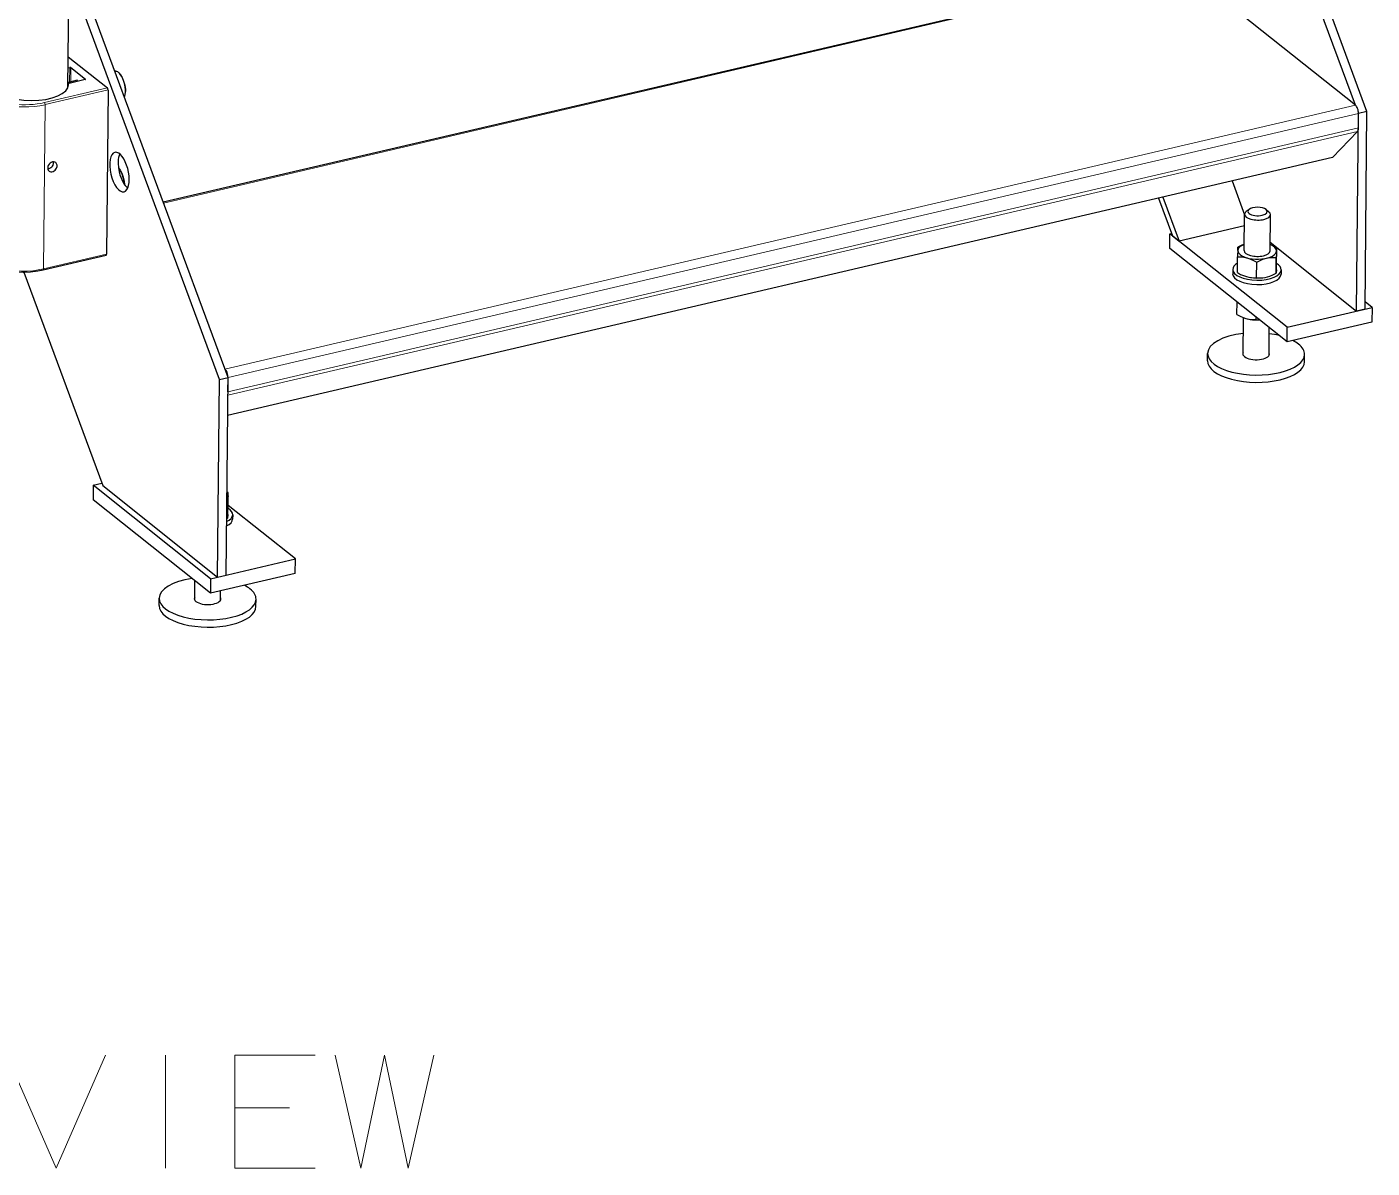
# Model space of a CAD drawing. Extents: x 5 to 836, y 5 to 589.
# Drawn here: x 697.27 to 738.91, y 211.44 to 246.77 of the extents above; entities that cross this region are included whole.
import ezdxf

# ---------------------------------------------------------------- set-up
doc = ezdxf.new("R2010")
doc.units = 0

msp = doc.modelspace()

# ---------------------------------------------------------------- linework, layer by layer
at = {"color": 7, "lineweight": 25}
for p, q in [((738.756, 244.151), (730.294, 267.03)), ((698.539, 244.878), (698.689, 260.043)), ((738.398, 244.347), (733.74, 256.943)), ((703.499, 235.918), (698.582, 249.214)), ((732.927, 248.68), (701.494, 241.34)), ((738.398, 244.347), (732.974, 248.665)), ((703.236, 235.857), (698.574, 248.463)), ((698.548, 245.847), (699.763, 244.88)), ((698.545, 245.5), (698.6, 245.513)), ((698.634, 245.508), (699.082, 245.152)), ((698.556, 245.052), (698.54, 245.049)), ((698.83, 245.117), (698.556, 245.052)), ((698.562, 244.952), (698.563, 245.012)), ((699.073, 245.137), (698.576, 245.021)), ((698.847, 245.084), (698.83, 245.117)), ((699.786, 244.816), (699.736, 239.732)), ((738.433, 237.971), (738.494, 244.09)), ((738.489, 243.64), (738.494, 244.09)), ((738.756, 244.151), (738.494, 244.09)), ((738.696, 238.032), (738.756, 244.151)), ((737.684, 242.726), (738.459, 243.535)), ((737.684, 242.726), (703.487, 234.741)), ((734.579, 242.001), (734.967, 240.953)), ((732.302, 241.469), (732.734, 240.301)), ((732.435, 241.501), (732.939, 240.138)), ((735.106, 241.121), (735.018, 241.053)), ((735.631, 241.116), (735.717, 241.046)), ((734.956, 239.844), (734.967, 240.969)), ((735.756, 239.837), (735.767, 240.961)), ((732.653, 239.912), (732.658, 240.362)), ((732.658, 240.362), (732.707, 240.374)), ((736.29, 237.471), (732.658, 240.362)), ((732.734, 240.301), (732.939, 240.138)), ((734.963, 240.61), (732.939, 240.138)), ((736.285, 237.021), (732.653, 239.912)), ((734.755, 239.843), (734.761, 239.952)), ((735.758, 240.101), (738.433, 237.971)), ((735.956, 239.446), (735.961, 239.933)), ((735.956, 239.836), (735.961, 239.933)), ((697.777, 239.248), (699.723, 239.703)), ((734.744, 239.163), (734.749, 239.65)), ((735.338, 239.002), (735.343, 239.489)), ((735.944, 239.144), (735.949, 239.631)), ((697.175, 239.18), (699.62, 232.569)), ((734.6, 239.263), (734.599, 239.128)), ((735.023, 239.04), (735.022, 239.04)), ((735.95, 239.253), (735.944, 239.144)), ((736.1, 239.248), (736.098, 239.113)), ((734.731, 237.867), (734.735, 238.255)), ((738.914, 238.083), (738.698, 238.256)), ((735.325, 237.707), (735.326, 237.784)), ((736.29, 237.471), (738.914, 238.083)), ((738.696, 238.032), (738.433, 237.971)), ((738.914, 238.083), (738.91, 237.633)), ((734.924, 236.606), (734.935, 237.769)), ((735.01, 237.744), (735.009, 237.744)), ((735.724, 236.598), (735.732, 237.461)), ((738.91, 237.633), (736.285, 237.021)), ((736.285, 237.021), (736.29, 237.471)), ((733.822, 236.436), (733.824, 236.661)), ((736.822, 236.406), (736.824, 236.631)), ((703.176, 229.739), (703.236, 235.857)), ((703.236, 235.857), (703.499, 235.918)), ((703.438, 229.8), (703.499, 235.918)), ((703.494, 235.469), (703.499, 235.918)), ((699.325, 232.579), (699.321, 232.129)), ((699.325, 232.579), (699.593, 232.642)), ((702.957, 229.688), (699.325, 232.579)), ((699.62, 232.569), (703.176, 229.739)), ((702.953, 229.238), (699.321, 232.129)), ((703.486, 231.565), (703.491, 232.052)), ((703.498, 232.258), (703.504, 232.354)), ((703.499, 231.867), (703.504, 232.354)), ((705.582, 230.3), (703.5, 231.958)), ((703.492, 231.674), (703.486, 231.565)), ((703.642, 231.669), (703.641, 231.535)), ((702.957, 229.688), (705.582, 230.3)), ((705.577, 229.85), (705.582, 230.3)), ((702.466, 229.028), (702.472, 229.621)), ((705.577, 229.85), (702.953, 229.238)), ((702.957, 229.688), (702.953, 229.238)), ((703.176, 229.739), (703.438, 229.8)), ((701.364, 228.857), (701.367, 229.082)), ((703.266, 229.02), (703.269, 229.311)), ((704.364, 228.828), (704.366, 229.053))]:
    msp.add_line(p, q, dxfattribs=at)
at = {"color": 7, "lineweight": 9}
for p, q in [((732.974, 248.665), (701.502, 241.316)), ((698.6, 245.513), (698.596, 245.062)), ((698.634, 245.508), (698.63, 245.07)), ((699.763, 244.88), (697.816, 244.426)), ((698.563, 244.952), (698.563, 245.011)), ((699.082, 245.152), (699.082, 245.141)), ((699.786, 244.816), (697.84, 244.362)), ((697.84, 244.362), (697.789, 239.278)), ((738.398, 244.347), (703.404, 236.176)), ((738.494, 244.09), (703.499, 235.918)), ((738.489, 243.64), (703.494, 235.469)), ((738.459, 243.535), (703.493, 235.371)), ((697.789, 239.278), (699.736, 239.732))]:
    msp.add_line(p, q, dxfattribs=at)
at = {"color": 7, "lineweight": 25}
for points in [[(699.989, 245.408), (700.029, 245.404), (700.073, 245.386), (700.122, 245.347), (700.171, 245.287), (700.219, 245.207), (700.267, 245.094), (700.302, 244.964), (700.32, 244.833), (700.322, 244.766)], [(700.293, 244.587), (700.313, 244.662), (700.322, 244.754), (700.322, 244.766)], [(698.074, 242.487), (698.059, 242.457), (698.039, 242.431), (698.017, 242.41), (697.992, 242.392), (697.956, 242.377), (697.919, 242.372)], [(698.089, 242.591), (698.089, 242.54), (698.074, 242.487)], [(700.109, 242.406), (700.16, 242.336), (700.209, 242.242), (700.254, 242.119), (700.283, 241.981), (700.292, 241.89)], [(734.958, 240.039), (734.863, 240.002), (734.761, 239.952)], [(735.961, 239.933), (735.861, 239.986), (735.757, 240.031)], [(695.749, 239.822), (695.756, 239.752), (695.778, 239.687), (695.817, 239.618), (695.879, 239.546), (695.957, 239.48), (696.066, 239.411), (696.193, 239.349), (696.344, 239.294), (696.497, 239.252), (696.707, 239.212), (696.931, 239.187), (697.16, 239.18), (697.388, 239.189), (697.609, 239.216), (697.777, 239.248)], [(734.749, 239.65), (734.85, 239.649), (734.939, 239.64), (735.047, 239.618), (735.155, 239.582), (735.243, 239.542), (735.343, 239.489)], [(735.343, 239.489), (735.445, 239.54), (735.537, 239.576), (735.647, 239.609), (735.757, 239.627), (735.847, 239.633), (735.949, 239.631)], [(734.744, 239.163), (734.844, 239.11), (734.933, 239.07), (735.022, 239.04)], [(735.022, 239.04), (735.149, 239.012), (735.238, 239.003), (735.338, 239.002)], [(735.338, 239.002), (735.44, 239), (735.531, 239.006), (735.603, 239.017), (735.674, 239.034)], [(735.674, 239.034), (735.752, 239.058), (735.842, 239.094), (735.944, 239.144)], [(734.731, 237.867), (734.831, 237.814), (734.92, 237.775), (735.009, 237.744)], [(735.009, 237.744), (735.137, 237.716), (735.225, 237.708), (735.325, 237.707)]]:
    msp.add_lwpolyline(points, dxfattribs=at)
at = {"color": 7, "lineweight": 9}
for points in [[(696.655, 214.944), (698.179, 211.444), (699.703, 214.944)], [(701.566, 211.444), (701.566, 214.944)], [(703.711, 214.944), (706.195, 214.944)], [(703.711, 214.944), (703.711, 211.444), (706.195, 211.444)], [(706.816, 214.944), (707.607, 211.444), (708.34, 214.944), (709.074, 211.444), (709.865, 214.944)], [(705.405, 213.307), (703.711, 213.307)]]:
    msp.add_lwpolyline(points, dxfattribs=at)
at = {"color": 7, "lineweight": 25}
for centre, radius, start, end in [((699.461, 245.226), 0.922, 190.8784, 193.311), ((753.529, 239.121), 18.787, 177.799, 178.3879), ((753.338, 239.148), 17.396, 177.7313, 178.408), ((717.177, 239.975), 18.787, 357.799, 358.3879), ((735.403, 238.906), 1.202, 266.2572, 271.0864), ((702.581, 230.753), 1.848, 60.0679, 61.4811), ((703.408, 230.746), 1.308, 86.352, 87.6887), ((720.88, 231.569), 17.396, 177.7313, 178.408), ((702.602, 233.237), 1.892, 296.8362, 297.8816), ((684.719, 232.396), 18.787, 357.799, 358.3879)]:
    msp.add_arc(centre, radius, start, end, dxfattribs=at)
at = {"color": 7, "lineweight": 9}
for centre, major_axis, ratio, start_param, end_param in [((697.174, 244.937), (-1.325, 0.013), 0.436237, 5.443784, 8.363857), ((700.083, 244.943), (0.108, -0.463), 0.43918, 0.625853, 3.072502), ((697.174, 244.892), (-1.375, 0.014), 0.436237, 6.28317, 8.363857), ((697.815, 244.381), (0.0114, -0.0487), 0.43918, 1.06378, 2.634576), ((700.054, 242.018), (0.108, -0.463), 0.43918, 1.223525, 2.406519), ((697.124, 239.808), (-1.375, 0.014), 0.436237, 6.28317, 8.363857), ((697.765, 239.297), (0.0114, -0.0487), 0.43918, 6.283135, 7.346965)]:
    msp.add_ellipse(centre, major_axis=major_axis, ratio=ratio, start_param=start_param, end_param=end_param, dxfattribs=at)
at = {"color": 7, "lineweight": 25}
for centre, major_axis, ratio, start_param, end_param in [((698.613, 245.503), (-0.025, 0.0002), 0.436237, 3.651468, 5.222265), ((697.415, 244.993), (-1.15, 0.011), 0.436237, 0.000039, 3.141538), ((698.516, 244.577), (0.102, -0.438), 0.43918, 2.445086, 2.543211), ((698.588, 245.011), (-0.025, 0.0002), 0.436237, 5.222265, 6.283185), ((698.588, 245.011), (-0.025, 0.0002), 0.436237, 0, 0.058537), ((697.415, 244.993), (-1.15, 0.011), 0.436237, 3.141538, 3.20013), ((699.06, 245.147), (-0.025, 0.0002), 0.436237, 2.080672, 3.141651), ((699.06, 245.147), (-0.025, 0.0002), 0.436237, 3.141651, 3.651468), ((699.762, 244.835), (0.0114, -0.0487), 0.43918, 1.06378, 2.634576), ((738.397, 244.167), (-0.045, 0.195), 0.43918, 4.205372, 5.776169), ((738.392, 243.717), (-0.045, 0.195), 0.43918, 3.419974, 4.205372), ((700.137, 242.276), (-0.142, 0.609), 0.43918, 6.283161, 9.424753), ((700.137, 242.276), (-0.142, 0.609), 0.43918, 6.061567, 6.283161), ((700.137, 242.276), (-0.142, 0.609), 0.43918, 3.141568, 6.061567), ((700.4, 242.338), (-0.142, 0.609), 0.43918, 0.513179, 2.628412), ((698.061, 242.438), (-0.104, -0.13), 0.785378, 3.141553, 6.283146), ((698.061, 242.438), (-0.104, -0.13), 0.785378, 6.283146, 8.136018), ((698.061, 242.438), (-0.104, -0.13), 0.785378, 1.852833, 3.141553), ((735.368, 241.055), (0.3, -0.003), 0.436237, 2.635444, 3.651468), ((735.368, 241.055), (0.3, -0.003), 0.436237, 3.651468, 6.789487), ((735.368, 241.055), (0.3, -0.003), 0.436237, 0.506301, 2.635444), ((735.367, 240.965), (0.4, -0.004), 0.436237, 3.141651, 6.283244), ((735.367, 240.965), (0.4, -0.004), 0.436237, 2.635444, 3.141651), ((735.367, 240.965), (0.4, -0.004), 0.436237, 0.000059, 0.506301), ((735.356, 239.84), (0.598, -0.006), 0.436237, 2.302763, 6.293061), ((735.356, 239.84), (0.598, -0.006), 0.436237, 0.009876, 0.838832), ((699.712, 239.752), (0.0114, -0.0487), 0.43918, 6.283135, 7.346965), ((735.35, 239.256), (-0.75, 0.007), 0.436237, 5.650195, 6.283145), ((735.356, 239.84), (0.4, -0.004), 0.436237, 3.141651, 5.222265), ((735.356, 239.84), (0.4, -0.004), 0.436237, 5.222265, 6.28435), ((735.35, 239.256), (-0.75, 0.007), 0.436237, 3.141552, 3.774715), ((735.348, 239.121), (-0.75, 0.007), 0.436237, 6.283145, 9.424737), ((735.35, 239.256), (-0.75, 0.007), 0.436237, 6.283145, 9.424737), ((735.35, 239.256), (0.598, -0.006), 0.436237, 4.138444, 5.286304), ((735.337, 237.96), (0.598, -0.006), 0.436237, 4.138444, 4.873252), ((735.324, 236.646), (1.5, -0.015), 0.436237, 1.840729, 3.141631), ((735.324, 236.646), (1.5, -0.015), 0.436237, 1.076994, 1.300864), ((735.324, 236.646), (1.5, -0.015), 0.436237, 0.509876, 0.711765), ((735.324, 236.646), (1.5, -0.015), 0.436237, 0.000039, 0.509876), ((735.324, 236.646), (1.5, -0.015), 0.436237, 3.141631, 6.283224), ((735.324, 236.646), (0.412, -0.004), 0.436237, 2.894782, 3.141651), ((735.324, 236.646), (0.412, -0.004), 0.436237, 3.141651, 3.651468), ((735.324, 236.646), (0.412, -0.004), 0.436237, 3.651468, 6.283244), ((735.324, 236.646), (0.412, -0.004), 0.436237, 0.000059, 0.246812), ((703.402, 235.996), (-0.045, 0.195), 0.43918, 4.205372, 5.776169), ((735.322, 236.421), (1.5, -0.015), 0.436237, 3.141631, 6.283224), ((702.898, 232.262), (0.598, -0.006), 0.436237, 5.945433, 6.620939), ((702.891, 231.542), (-0.75, 0.007), 0.436237, 2.423283, 3.141552), ((702.892, 231.677), (-0.75, 0.007), 0.436237, 2.423283, 3.141552), ((702.892, 231.677), (-0.75, 0.007), 0.436237, 3.141552, 3.774715), ((702.866, 229.068), (1.5, -0.015), 0.436237, 1.902952, 3.141631), ((702.866, 229.068), (1.5, -0.015), 0.436237, 0.509876, 0.711765), ((702.866, 229.068), (1.5, -0.015), 0.436237, 3.141631, 6.283224), ((702.866, 229.068), (0.412, -0.004), 0.436237, 2.894782, 3.141651), ((702.866, 229.068), (0.412, -0.004), 0.436237, 3.141651, 3.651468), ((702.866, 229.068), (0.412, -0.004), 0.436237, 3.651468, 6.283244), ((702.866, 229.068), (0.412, -0.004), 0.436237, 0.000059, 0.246812), ((702.866, 229.068), (1.5, -0.015), 0.436237, 0.000039, 0.509876), ((702.864, 228.843), (1.5, -0.015), 0.436237, 3.141631, 6.283224)]:
    msp.add_ellipse(centre, major_axis=major_axis, ratio=ratio, start_param=start_param, end_param=end_param, dxfattribs=at)

doc.saveas('drawing.dxf')
